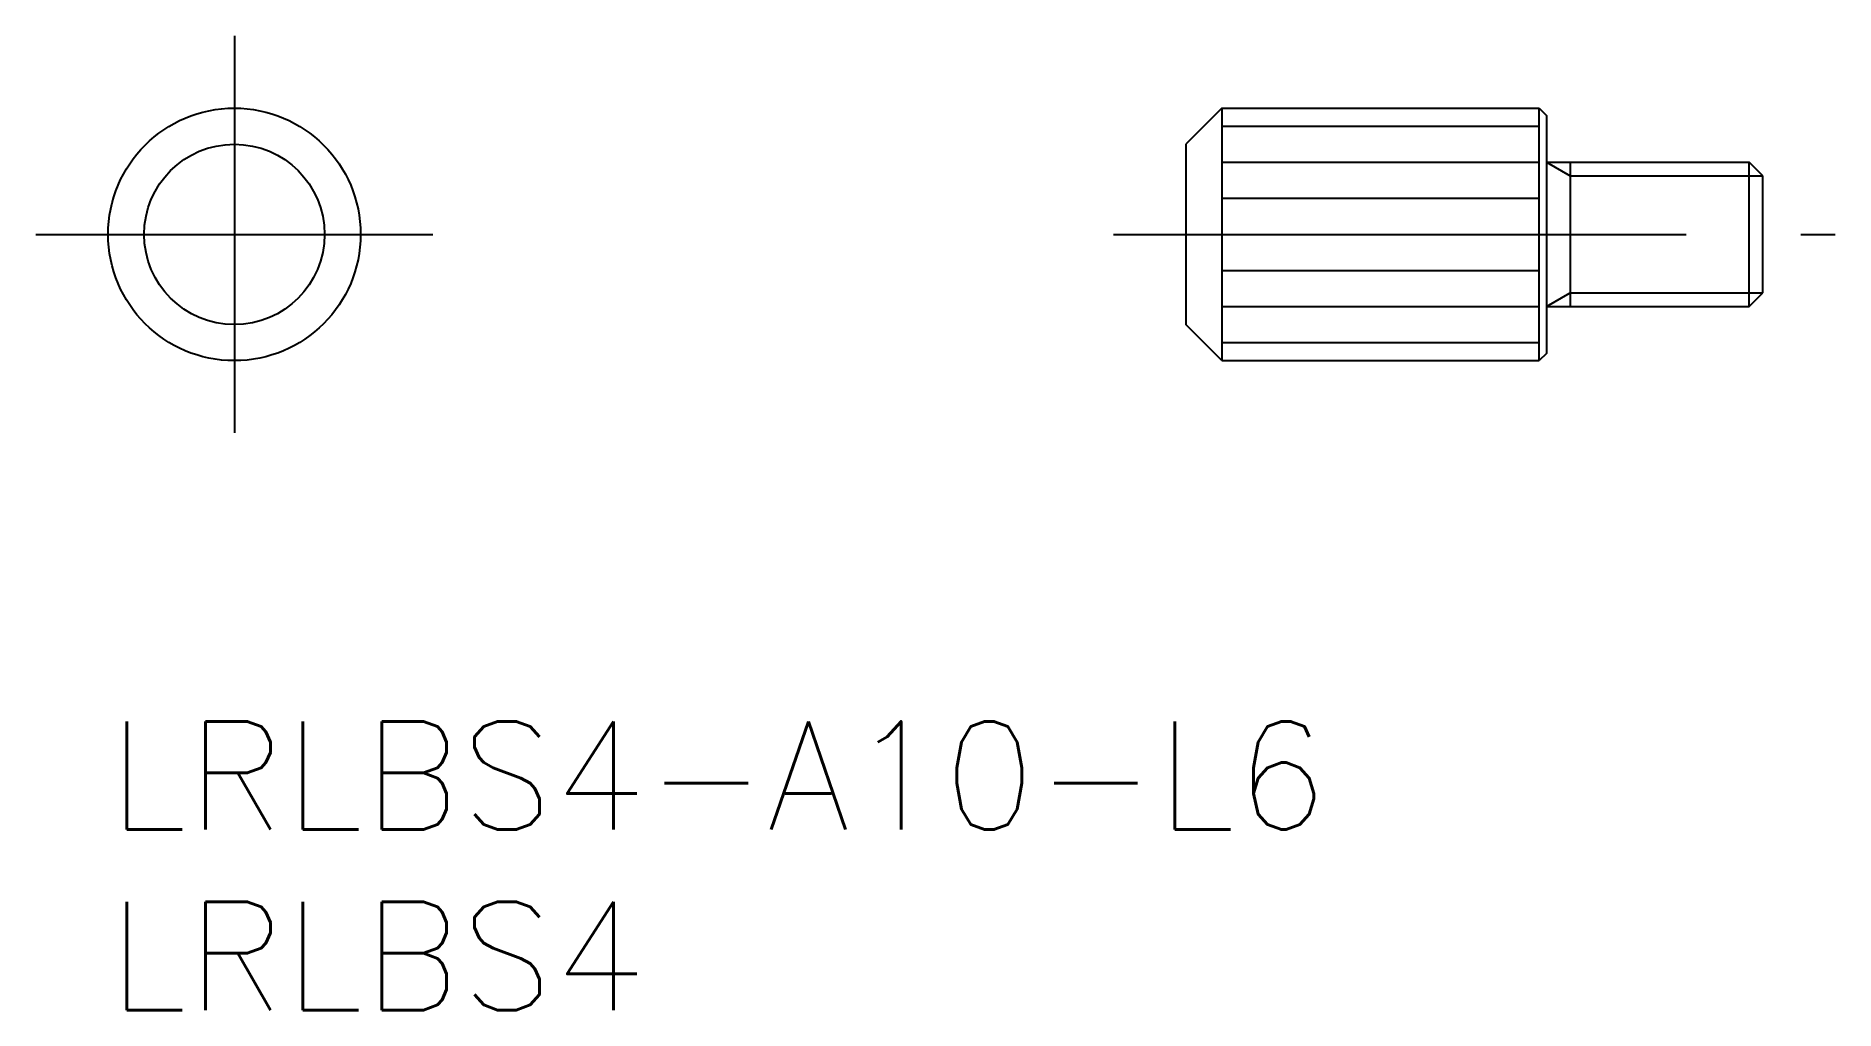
# Model space of a CAD drawing. Extents: x -2 to 47.9, y -8 to 19.
import ezdxf

# ---------------------------------------------------------------- set-up
doc = ezdxf.new("R2010")
doc.units = 0
doc.header["$LTSCALE"] = 0.5
doc.linetypes.add('CENTER', pattern=[50.8, 31.75, -6.35, 6.35, -6.35])
for name, color, linetype in [('MSM_CENTER', 1, 'CENTER'), ('MSM_CONTINUOUS', 7, 'CONTINUOUS'), ('MSM_NARROW', 5, 'CONTINUOUS'), ('MSM_PART_NUMBER', 7, 'CONTINUOUS')]:
    doc.layers.add(name, color=color, linetype=linetype)
doc.styles.get("Standard").update_dxf_attribs({"font": 'txt.shx', "height": 1, "bigfont": 'bigfont.shx'})

# ---------------------------------------------------------------- blocks, each defined once
blk = doc.blocks.new('*U12')
at = {"layer": 'MSM_PART_NUMBER'}
blk.add_text('LRLBS4-A10-L6', height=3, dxfattribs=at).set_placement((0, -3))
blk = doc.blocks.new('*U13')
at = {"layer": 'MSM_PART_NUMBER'}
blk.add_text('LRLBS4', height=3, dxfattribs=at).set_placement((0, -8))

msp = doc.modelspace()

# ---------------------------------------------------------------- linework, layer by layer
at = {"layer": 'MSM_CENTER'}
for p, q in [((3.5, 19), (3.5, 8)), ((-2, 13.5), (9, 13.5)), ((27.878, 13.5), (47.878, 13.5))]:
    msp.add_line(p, q, dxfattribs=at)
at = {"layer": 'MSM_CONTINUOUS'}
for p, q in [((30.878, 17), (29.878, 16)), ((30.878, 17), (39.678, 17)), ((30.878, 17), (30.878, 10)), ((39.678, 17), (39.878, 16.8)), ((39.678, 10), (39.678, 17)), ((39.878, 16.8), (39.878, 10.2)), ((29.878, 16), (29.878, 11)), ((39.878, 15.5), (45.499, 15.5)), ((40.535, 15.5), (40.535, 11.5)), ((45.499, 11.5), (45.499, 15.5)), ((45.878, 15.121), (45.499, 15.5)), ((45.878, 11.879), (45.878, 15.121)), ((39.878, 11.5), (45.499, 11.5)), ((45.499, 11.5), (45.878, 11.879)), ((30.878, 10), (29.878, 11)), ((30.878, 10), (39.678, 10)), ((39.878, 10.2), (39.678, 10))]:
    msp.add_line(p, q, dxfattribs=at)
for radius in [3.5, 2.5]:
    msp.add_circle((3.5, 13.5), radius, dxfattribs=at)
at = {"layer": 'MSM_NARROW'}
for p, q in [((30.878, 16.5), (39.678, 16.5)), ((30.878, 15.5), (39.678, 15.5)), ((39.878, 15.5), (40.535, 15.121)), ((40.535, 15.121), (45.878, 15.121)), ((30.878, 14.5), (39.678, 14.5)), ((30.878, 13.5), (39.678, 13.5)), ((30.878, 12.5), (39.678, 12.5)), ((30.878, 11.5), (39.678, 11.5)), ((39.878, 11.5), (40.535, 11.879)), ((40.535, 11.879), (45.878, 11.879)), ((30.878, 10.5), (39.678, 10.5))]:
    msp.add_line(p, q, dxfattribs=at)

# ---------------------------------------------------------------- block references
at = {"layer": 'MSM_CONTINUOUS'}
for name in ['*U12', '*U13']:
    msp.add_blockref(name, (0, 0), dxfattribs=at)

doc.saveas('drawing.dxf')
